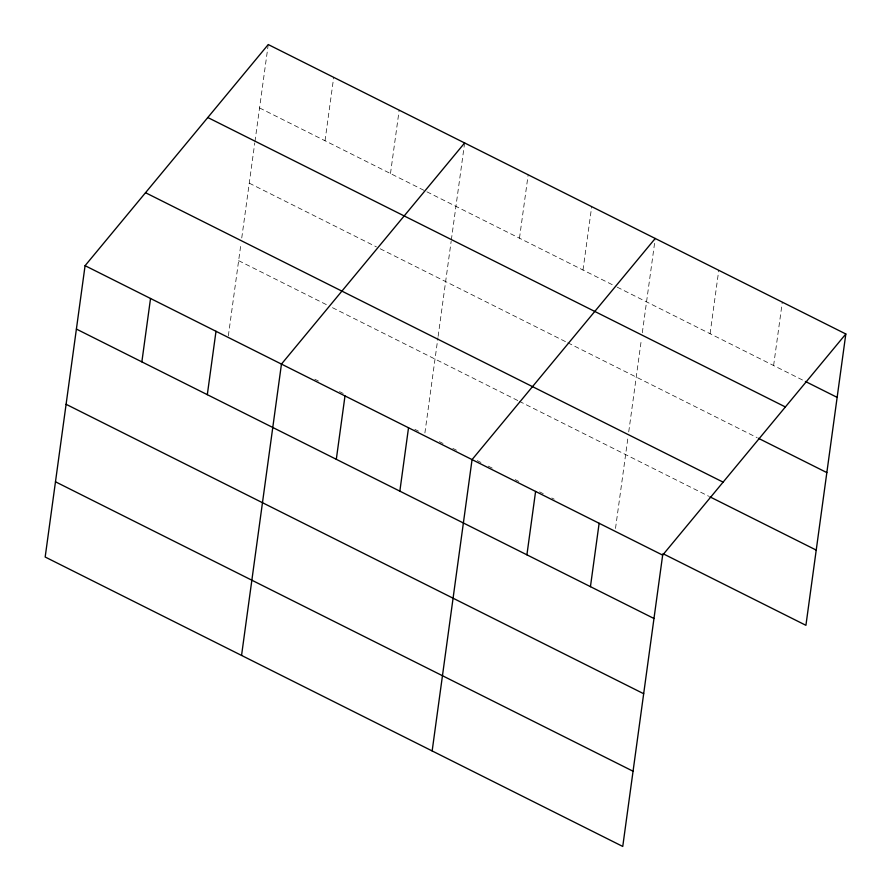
<?xml version="1.0" encoding="UTF-8"?>
<svg xmlns="http://www.w3.org/2000/svg" width="891" height="891" viewBox="0 0 891 891"><rect width="100%" height="100%" fill="white"/><g stroke="black" fill="none" stroke-linecap="round" stroke-linejoin="round"><path stroke-width="0.67" stroke-dasharray="4.46 3.34" d="M228.341 335.885L241.016 243.288M241.751 237.953L254.781 142.861M254.96 141.524L268.247 44.55M325.026 140.745L333.702 77.35M390.481 173.545L399.168 110.15M424.896 432.948L437.949 337.689M438.127 336.353L451.158 241.272M451.336 239.924L464.434 144.331M519.475 238.187L528.163 174.792M583.004 270.018L591.691 206.634M615.503 528.463L627.999 437.214M628.734 431.868L641.386 339.471M642.311 332.755L655.041 239.846M710.082 333.691L718.759 270.307M773.611 365.533L782.298 302.138M259.559 107.945L615.993 286.557M617.218 287.169L804.161 380.836M249.257 183.167L376.47 246.907M380.179 248.767L566.598 342.177M567.823 342.79L757.194 437.693M238.643 260.662L327.565 305.223M332.51 307.696L518.105 400.705M519.33 401.318L708.701 496.22M314.79 379.21L318.499 381.07M339.493 391.583L343.202 393.443M414.838 429.339L418.536 431.199M439.374 441.635L443.039 443.473M452.817 448.373L456.482 450.211M477.253 460.625L480.917 462.451M488.246 466.127L494.36 469.189M515.132 479.603L518.796 481.441M539.567 491.843L543.232 493.681M551.785 497.969L554.224 499.194"/><path stroke-width="1.34" d="M85.079 265.685L45.174 557.02L622.753 846.45L662.659 555.115L845.826 333.98L268.247 44.55L85.079 265.685L662.659 555.115M141.858 361.88L150.534 298.485M207.313 394.68L216.001 331.285M241.55 655.431L281.456 364.085L464.623 142.961M336.308 459.322L344.995 395.927M399.847 491.153L408.524 427.769M432.157 750.935L472.063 459.6L655.23 238.465M526.915 554.826L535.591 491.442M590.443 586.668L599.131 523.273M845.826 333.98L805.921 625.315L662.971 553.679M805.375 381.448L837.15 397.375M207.803 117.523L785.383 406.953M758.419 438.305L826.837 472.598M145.523 192.712L723.113 482.142M709.927 496.833L816.223 550.092M76.392 329.069L653.983 618.499M66.09 404.291L643.681 693.721M55.476 481.797L633.055 771.227"/></g></svg>
